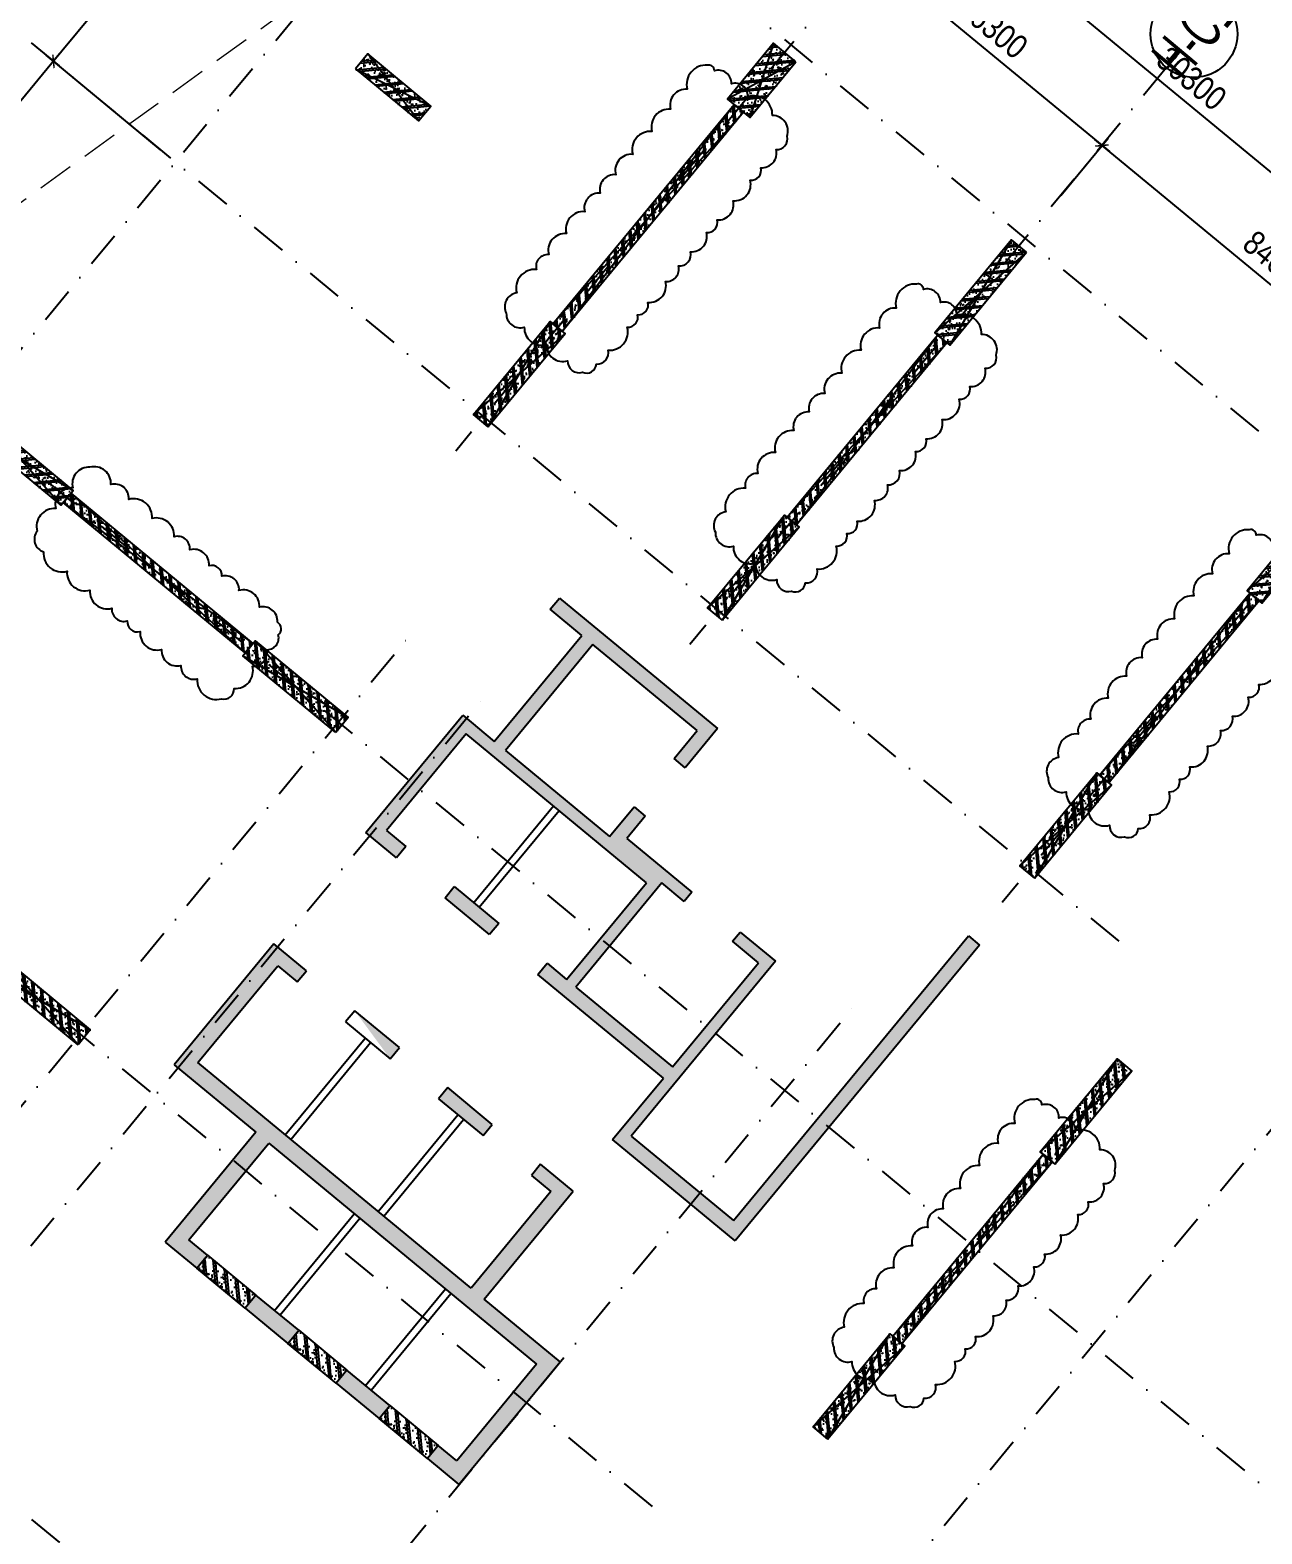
# Model space of a CAD drawing. Header units: millimetres. Extents: x -185400 to -147, y -14070 to 168686.
# Drawn here: x -90474 to -64925, y 94171 to 125354 of the extents above; entities that cross this region are included whole.
import ezdxf
from ezdxf.enums import TextEntityAlignment as Align

# ---------------------------------------------------------------- set-up
doc = ezdxf.new("R2010")
doc.units = ezdxf.units.MM
doc.header["$LTSCALE"] = 300
doc.header["$MEASUREMENT"] = 0
doc.set_wipeout_variables(frame=1)
doc.linetypes.add('DASHDOT', pattern=[1, 0.5, -0.25, 0, -0.25])
doc.linetypes.add('HIDDEN', pattern=[0.375, 0.25, -0.125])
doc.layers.add('#220929_Dieu chinh', color=4, linetype='Continuous', plot=False)
for name, color, linetype in [('KC-Betong', 6, 'Continuous'), ('KT-Hatch', 251, 'Continuous'), ('KT-Kich thuoc', 9, 'Continuous'), ('KT-Luoi truc South Tower', 8, 'DASHDOT'), ('KT-Net cot vach', 6, 'Continuous'), ('KT-Thay', 7, 'Continuous'), ('ST_MBDV Cot vach 220805$0$AUDIT_I_220805193045-1', 50, 'Continuous')]:
    doc.layers.add(name, color=color, linetype=linetype)
doc.layers.add('KT-Chi gioi XD', color=7, linetype='HIDDEN', true_color=0x0066cc)
doc.styles.add('Arial Narrow', font='ARIALN.TTF')
doc.styles.add('ST_MBDV Cot vach 220805$0$HBA-Text', font='GOTHIC.TTF')
doc.dimstyles.new('ccu12-200', dxfattribs={"dimscale": 200, "dimtxt": 2.5, "dimasz": 1, "dimexe": 1, "dimexo": 2, "dimgap": 1, "dimtad": 1, "dimdec": 0, "dimdsep": 46, "dimtxsty": 'Arial Narrow', "dimblk": 'ARCHTICK', "dimcen": -1, "dimdle": 1, "dimclrd": 256, "dimclre": 256, "dimclrt": 3, "dimadec": 0, "dimazin": 2, "dimtfac": 0.1, "dimtdec": 0, "dimtmove": 0, "dimatfit": 1, "dimldrblk": 'ARCHTICK', "dimfxl": 1, "dimtvp": 0.833333, "dimtolj": 1, "dimtzin": 12, "dimarcsym": 0})
pattern_1 = [(50, (-700, 4950), (286.904, -25.101), [30, -330]), (355, (-700, 4950), (-55.5, 300.877), [24, -264]), (100.4514, (-676.1, 4947.9), (231.404, 275.776), [25.496, -280.457]), (46.184, (-700, 5030), (426.896, -66.208), [45, -495]), (96.636, (-664.43, 5024.5), (373.865, 389.647), [38.244, -420.685]), (351.184, (-700, 5030), (373.865, 389.647), [36, -396]), (21, (-660, 5010), (238.763, -161.048), [30, -330]), (326, (-660, 5010), (97.326, 290.06), [24, -264]), (71.4514, (-640.1, 4996.58), (336.089, 129.012), [25.496, -280.457]), (37.5, (-700, 4950), (4.864, 133.1575), [0, -260.8, 0, -268, 0, -265]), (7.5, (-700, 4950), (105.228, 157.7647), [0, -152.8, 0, -254.8, 0, -101]), (327.5, (-789.2, 4950), (213.529, -9.022), [0, -100, 0, -312, 0, -414]), (317.5, (-829.2, 4950), (233.2745, 40.042), [0, -130, 0, -207.2, 0, -294]), (45, (-700, 4950), (-120.208, 120.208), []), (45, (-700, 4999), (-120.208, 120.208), [])]

# ---------------------------------------------------------------- blocks, each defined once
blk = doc.blocks.new('_ARCHTICK')
at = {"color": 0, "linetype": 'ByBlock', "const_width": 0.15}
blk.add_lwpolyline([(-0.5, -0.5), (0.5, 0.5)], dxfattribs=at)
blk = doc.blocks.new('*D68')
at = {"layer": 'Defpoints', "color": 0, "transparency": 16777216}
for p in [(-81093, 130328, 0), (-89989, 124705), (-87464, 122620, 0)]:
    blk.add_point(p, dxfattribs=at)
at = {"layer": 'KT-Kich thuoc', "lineweight": -2, "transparency": 16777216}
for p, q in [((-83494, 132570), (-90116, 124551)), ((-81402, 130583), (-83775, 132543)), ((-87773, 122875), (-90143, 124832))]:
    blk.add_line(p, q, dxfattribs=at)
at = {"layer": 'KT-Kich thuoc', "lineweight": -2, "transparency": 16777216, "xscale": 200, "yscale": 200, "zscale": 200}
for p, rotation in [((-83621, 132416), 50.44882678931273), ((-89989, 124705), 230.4488267893127)]:
    blk.add_blockref('_ARCHTICK', p, dxfattribs=dict(at, rotation=rotation))
at = {"layer": 'KT-Kich thuoc', "color": 3, "transparency": 16777216, "insert": (-87156, 128850), "char_height": 500, "attachment_point": 5, "rotation": 50.4488, "style": 'Arial Narrow'}
blk.add_mtext('\\A1;10000', dxfattribs=at)
blk = doc.blocks.new('*D69')
at = {"layer": 'Defpoints', "color": 0, "transparency": 16777216}
for p in [(-87461, 122618, 0), (-94319, 119462), (-91791, 117374, 0)]:
    blk.add_point(p, dxfattribs=at)
at = {"layer": 'KT-Kich thuoc', "lineweight": -2, "transparency": 16777216}
for p, q in [((-89861, 124859), (-94446, 119308)), ((-87769, 122872), (-90143, 124832)), ((-92099, 117629), (-94473, 119589))]:
    blk.add_line(p, q, dxfattribs=at)
at = {"layer": 'KT-Kich thuoc', "lineweight": -2, "transparency": 16777216, "xscale": 200, "yscale": 200, "zscale": 200}
for p, rotation in [((-89989, 124705), 50.44882678931273), ((-94319, 119462), 230.4488267893127)]:
    blk.add_blockref('_ARCHTICK', p, dxfattribs=dict(at, rotation=rotation))
at = {"layer": 'KT-Kich thuoc', "color": 3, "transparency": 16777216, "insert": (-92505, 122373), "char_height": 500, "attachment_point": 5, "rotation": 50.4488, "style": 'Arial Narrow'}
blk.add_mtext('\\A1;6800', dxfattribs=at)
blk = doc.blocks.new('*D63')
at = {"layer": 'Defpoints', "color": 0, "transparency": 16777216}
for p in [(-74211, 125628, 0), (-68243, 122960), (-69353, 121616, 0)]:
    blk.add_point(p, dxfattribs=at)
at = {"layer": 'KT-Kich thuoc', "lineweight": -2, "transparency": 16777216}
for p, q in [((-73956, 125936), (-72973, 127126)), ((-73255, 127099), (-68089, 122833)), ((-69098, 121924), (-68116, 123114))]:
    blk.add_line(p, q, dxfattribs=at)
at = {"layer": 'KT-Kich thuoc', "lineweight": -2, "transparency": 16777216, "xscale": 200, "yscale": 200, "zscale": 200}
for p, rotation in [((-73101, 126972), 140.4488267454906), ((-68243, 122960), 320.4488267454906)]:
    blk.add_blockref('_ARCHTICK', p, dxfattribs=dict(at, rotation=rotation))
at = {"layer": 'KT-Kich thuoc', "color": 3, "transparency": 16777216, "insert": (-70382, 125317), "char_height": 500, "attachment_point": 5, "rotation": 320.4488, "style": 'Arial Narrow'}
blk.add_mtext('\\A1;6300', dxfattribs=at)
blk = doc.blocks.new('*D64')
at = {"layer": 'Defpoints', "color": 0, "transparency": 16777216}
for p in [(-69353, 121616, 0), (-61766, 117611), (-62876, 116267, 0)]:
    blk.add_point(p, dxfattribs=at)
at = {"layer": 'KT-Kich thuoc', "lineweight": -2, "transparency": 16777216}
for p, q in [((-69098, 121924), (-68116, 123114)), ((-68397, 123087), (-61612, 117484)), ((-62621, 116576), (-61639, 117765))]:
    blk.add_line(p, q, dxfattribs=at)
at = {"layer": 'KT-Kich thuoc', "lineweight": -2, "transparency": 16777216, "xscale": 200, "yscale": 200, "zscale": 200}
for p, rotation in [((-68243, 122960), 140.4488267454906), ((-61766, 117611), 320.4488267454906)]:
    blk.add_blockref('_ARCHTICK', p, dxfattribs=dict(at, rotation=rotation))
at = {"layer": 'KT-Kich thuoc', "color": 3, "transparency": 16777216, "insert": (-64715, 120637), "char_height": 500, "attachment_point": 5, "rotation": 320.4488, "style": 'Arial Narrow'}
blk.add_mtext('\\A1;8400', dxfattribs=at)
blk = doc.blocks.new('*U18')
h = blk.add_hatch()
h.set_pattern_fill('VATLIEU04', color=250, scale=40, style=0, pattern_type=2)
h.set_pattern_definition([(50, (1550, 450), (286.904, -25.1), [30, -330]), (355, (1550, 450), (-55.5, 300.877), [24, -264]), (100.451, (1573.9, 447.9), (231.404, 275.776), [25.496, -280.457]), (46.184, (1550, 530), (426.896, -66.21), [45, -495]), (96.636, (1585.57, 524.5), (373.865, 389.65), [38.244, -420.685]), (351.184, (1550, 530), (373.865, 389.65), [36, -396]), (21, (1590, 510), (238.763, -161.048), [30, -330]), (326, (1590, 510), (97.326, 290.06), [24, -264]), (71.451, (1609.9, 496.58), (336.09, 129.012), [25.496, -280.457]), (37.5, (1550, 450), (4.864, 133.1575), [0, -260.8, 0, -268, 0, -265]), (7.5, (1550, 450), (105.228, 157.765), [0, -152.8, 0, -254.8, 0, -101]), (327.5, (1460.8, 450), (213.529, -9.022), [0, -100, 0, -312, 0, -414]), (317.5, (1420.8, 450), (233.274, 40.042), [0, -130, 0, -207.2, 0, -294]), (45, (1550, 450), (-120.208, 120.208), []), (45, (1550, 499), (-120.208, 120.208), [])])
h.paths.add_polyline_path([(-475, -475), (2025, -475), (2025, -75), (-475, -75)])
at = {"color": 6, "ltscale": 0.25}
blk.add_lwpolyline([(-475, -475), (2025, -475), (2025, -75), (-475, -75)], close=True, dxfattribs=at)
at = {"layer": 'Defpoints', "linetype": 'ByBlock', "ltscale": 30}
for p, q in [((2025, -475), (-475, -75)), ((-475, -475), (2025, -75))]:
    blk.add_line(p, q, dxfattribs=at)
blk = doc.blocks.new('*U15')
h = blk.add_hatch()
h.set_pattern_fill('VATLIEU04', color=250, scale=40, style=0, pattern_type=2)
h.set_pattern_definition([(50, (750, 450), (286.904, -25.1), [30, -330]), (355, (750, 450), (-55.5, 300.877), [24, -264]), (100.451, (773.9, 447.9), (231.404, 275.776), [25.496, -280.457]), (46.184, (750, 530), (426.9, -66.21), [45, -495]), (96.636, (785.57, 524.5), (373.87, 389.65), [38.24, -420.685]), (351.184, (750, 530), (373.86, 389.65), [36, -396]), (21, (790, 510), (238.763, -161.048), [30, -330]), (326, (790, 510), (97.326, 290.06), [24, -264]), (71.451, (809.9, 496.58), (336.09, 129.01), [25.496, -280.457]), (37.5, (750, 450), (4.864, 133.1575), [0, -260.8, 0, -268, 0, -265]), (7.5, (750, 450), (105.228, 157.765), [0, -152.8, 0, -254.8, 0, -101]), (327.5, (660.8, 450), (213.529, -9.022), [0, -100, 0, -312, 0, -414]), (317.5, (620.8, 450), (233.274, 40.042), [0, -130, 0, -207.2, 0, -294]), (45, (750, 450), (-120.208, 120.208), []), (45, (750, 499), (-120.208, 120.208), [])])
h.paths.add_polyline_path([(-475, -475), (1225, -475), (1225, -75), (-475, -75)])
at = {"color": 6, "ltscale": 0.25}
blk.add_lwpolyline([(-475, -475), (1225, -475), (1225, -75), (-475, -75)], close=True, dxfattribs=at)
at = {"layer": 'Defpoints', "linetype": 'ByBlock', "ltscale": 30}
for p, q in [((1225, -475), (-475, -75)), ((-475, -475), (1225, -75))]:
    blk.add_line(p, q, dxfattribs=at)
blk = doc.blocks.new('*U16')
h = blk.add_hatch()
h.set_pattern_fill('VATLIEU04', color=250, scale=40, style=0, pattern_type=2)
h.set_pattern_definition([(50, (-550, 2550), (286.904, -25.1), [30, -330]), (355, (-550, 2550), (-55.5, 300.877), [24, -264]), (100.451, (-526.1, 2547.9), (231.404, 275.776), [25.496, -280.457]), (46.184, (-550, 2630), (426.896, -66.208), [45, -495]), (96.636, (-514.43, 2624.5), (373.865, 389.647), [38.244, -420.685]), (351.184, (-550, 2630), (373.865, 389.65), [36, -396]), (21, (-510, 2610), (238.763, -161.048), [30, -330]), (326, (-510, 2610), (97.326, 290.06), [24, -264]), (71.451, (-490.1, 2596.58), (336.09, 129.012), [25.496, -280.457]), (37.5, (-550, 2550), (4.864, 133.1575), [0, -260.8, 0, -268, 0, -265]), (7.5, (-550, 2550), (105.228, 157.765), [0, -152.8, 0, -254.8, 0, -101]), (327.5, (-639.2, 2550), (213.529, -9.022), [0, -100, 0, -312, 0, -414]), (317.5, (-679.2, 2550), (233.274, 40.042), [0, -130, 0, -207.2, 0, -294]), (45, (-550, 2550), (-120.208, 120.208), []), (45, (-550, 2599), (-120.208, 120.208), [])])
h.paths.add_polyline_path([(-475, -475), (-75, -475), (-75, 2025), (-475, 2025)])
at = {"color": 6, "ltscale": 0.25}
blk.add_lwpolyline([(-475, -475), (-75, -475), (-75, 2025), (-475, 2025)], close=True, dxfattribs=at)
at = {"layer": 'Defpoints', "linetype": 'ByBlock', "ltscale": 30}
for p, q in [((-75, -475), (-475, 2025)), ((-475, -475), (-75, 2025))]:
    blk.add_line(p, q, dxfattribs=at)
blk = doc.blocks.new('*U14')
h = blk.add_hatch()
h.set_pattern_fill('VATLIEU04', color=250, scale=40, style=0, pattern_type=2)
h.set_pattern_definition([(50, (-350, 1550), (286.904, -25.1), [30, -330]), (355, (-350, 1550), (-55.5, 300.877), [24, -264]), (100.451, (-326.1, 1547.9), (231.404, 275.776), [25.496, -280.457]), (46.184, (-350, 1630), (426.896, -66.21), [45, -495]), (96.636, (-314.43, 1624.5), (373.865, 389.65), [38.244, -420.685]), (351.184, (-350, 1630), (373.865, 389.65), [36, -396]), (21, (-310, 1610), (238.763, -161.048), [30, -330]), (326, (-310, 1610), (97.326, 290.06), [24, -264]), (71.451, (-290.1, 1596.58), (336.09, 129.012), [25.496, -280.457]), (37.5, (-350, 1550), (4.864, 133.1575), [0, -260.8, 0, -268, 0, -265]), (7.5, (-350, 1550), (105.228, 157.765), [0, -152.8, 0, -254.8, 0, -101]), (327.5, (-439.2, 1550), (213.529, -9.022), [0, -100, 0, -312, 0, -414]), (317.5, (-479.2, 1550), (233.274, 40.042), [0, -130, 0, -207.2, 0, -294]), (45, (-350, 1550), (-120.208, 120.208), []), (45, (-350, 1599), (-120.208, 120.208), [])])
h.paths.add_polyline_path([(-475, -475), (125, -475), (125, 1025), (-475, 1025)])
at = {"color": 6, "ltscale": 0.25}
blk.add_lwpolyline([(-475, -475), (125, -475), (125, 1025), (-475, 1025)], close=True, dxfattribs=at)
at = {"layer": 'Defpoints', "linetype": 'ByBlock', "ltscale": 30}
for p, q in [((125, -475), (-475, 1025)), ((-475, -475), (125, 1025))]:
    blk.add_line(p, q, dxfattribs=at)
blk = doc.blocks.new('A$C757F5D6E')
at = {"layer": 'KT-Hatch'}
h = blk.add_hatch(dxfattribs=at)
h.set_pattern_fill('1BETONG2-BOP', color=256, scale=50, pattern_type=2)
h.set_pattern_definition([(10.4488, (-107837.5, 97943.8), (256.5447, -252.5566), [37.5, -412.5]), (315.4488, (-107837.5, 97943.8), (185.993, 334.1673), [30, -330]), (60.9002, (-107816.1, 97922.76), (442.5378, 81.6104), [31.87, -350.571]), (6.633, (-107773.8, 98020.9), (358.753, -403.604), [56.25, -618.75]), (57.0844, (-107743.9, 97987.3), (670.482, 77.9686), [47.805, -525.8565]), (311.633, (-107773.8, 98020.9), (670.482, 77.969), [45, -495]), (341.4488, (-107751.18, 97969.8), (101.9372, -345.2663), [37.5, -412.5]), (186.4488, (-107751.2, 97969.8), (142.6476, -354.842), [30, -330]), (31.9002, (-107742.7, 97941.02), (426.6178, -143.1685), [31.87, -350.571]), (27.94883, (-107837.49, 97943.8), (33.61392, 163.13077), [0, -326, 0, -335, 0, -331.25]), (324.94883, (-107837.5, 97943.8), (230.25835, 56.3262), [0, -191, 0, -318.5, 0, -126.25]), (287.94883, (-107923.46, 98014.8), (198.62244, -178.65583), [0, -125, 0, -390, 0, -517.5]), (277.9488, (-107962.02, 98046.64), (256.7064, -147.0836), [0, -162.5, 0, -259, 0, -367.5]), (275.4488, (-107837.5, 97943.8), (211.5398, 20.1783), []), (275.4488, (-107798.5, 97991.03), (211.5398, 20.1783), [])])
h.paths.add_polyline_path([(-80614, 110414), (-78800, 112611), (-76641, 110829), (-77118, 110250), (-76887, 110059), (-76218, 110869), (-79495, 113575), (-79686, 113344), (-79031, 112802), (-80846, 110605), (-81501, 111146), (-83507, 108717), (-82871, 108192), (-82680, 108423), (-83085, 108758), (-81429, 110762), (-77689, 107674), (-79345, 105669), (-79750, 106004), (-79941, 105772), (-77338, 103623), (-78392, 102347), (-75848, 100246), (-70782, 106380), (-71014, 106571), (-75888, 100668), (-78008, 102419), (-75012, 106047), (-75745, 106652), (-75904, 106459), (-75364, 106014), (-77147, 103855), (-79152, 105510), (-77369, 107669), (-76907, 107287), (-76747, 107480), (-78097, 108594), (-77715, 109057), (-77946, 109248), (-78455, 108631)])
h.paths.add_polyline_path([(-80943, 106600), (-80752, 106831), (-81677, 107596), (-81868, 107364)], flags=17)
h = blk.add_hatch(dxfattribs=at)
h.set_pattern_fill('1BETONG2-BOP', color=256, scale=50, pattern_type=2)
h.set_pattern_definition([(10.4488, (-107805.65, 97982.36), (256.5447, -252.5566), [37.5, -412.5]), (315.4488, (-107805.65, 97982.36), (185.993, 334.1673), [30, -330]), (60.9002, (-107784.27, 97961.3), (442.538, 81.6104), [31.87, -350.571]), (6.633, (-107741.98, 98059.46), (358.753, -403.604), [56.25, -618.75]), (57.0844, (-107712.1, 98025.83), (670.482, 77.969), [47.805, -525.8565]), (311.633, (-107742, 98059.46), (670.482, 77.969), [45, -495]), (341.4488, (-107719.34, 98008.35), (101.9372, -345.2663), [37.5, -412.5]), (186.4488, (-107719.34, 98008.35), (142.6476, -354.842), [30, -330]), (31.9002, (-107710.85, 97979.58), (426.618, -143.1685), [31.87, -350.571]), (27.94883, (-107805.65, 97982.36), (33.6139, 163.1308), [0, -326, 0, -335, 0, -331.25]), (324.9488, (-107805.65, 97982.36), (230.2583, 56.3262), [0, -191, 0, -318.5, 0, -126.25]), (287.94883, (-107891.63, 98053.36), (198.62244, -178.6558), [0, -125, 0, -390, 0, -517.5]), (277.9488, (-107930.18, 98085.2), (256.7064, -147.0836), [0, -162.5, 0, -259, 0, -367.5]), (275.4488, (-107805.65, 97982.36), (211.5398, 20.1783), []), (275.4488, (-107766.65, 98029.59), (211.5398, 20.1783), [])])
h.paths.add_polyline_path([(-82004, 103196), (-81078, 102432), (-80887, 102663), (-81812, 103427)], flags=17)
h.paths.add_polyline_path([(-87487, 103898), (-85792, 102499), (-87670, 100224), (-87015, 99683), (-86792, 99953), (-87178, 100271), (-85522, 102276), (-79971, 97691), (-81626, 95687), (-82012, 96005), (-82234, 95735), (-81579, 95194), (-79478, 97738), (-81057, 99042), (-79210, 101278), (-79885, 101835), (-80076, 101604), (-79671, 101270), (-81327, 99265), (-86994, 103945), (-85338, 105950), (-84934, 105616), (-84742, 105847), (-85417, 106404)])
h.paths.add_polyline_path([(-83014, 96833), (-83901, 97565), (-84124, 97295), (-83237, 96563)], flags=17)
h.paths.add_polyline_path([(-84903, 98393), (-85790, 99125), (-86013, 98855), (-85126, 98123)], flags=17)
edge = h.paths.add_edge_path(flags=17)
edge.add_line((-82815, 104255), (-83740, 105019))
edge.add_line((-83931, 104788), (-83006, 104024))
edge.add_line((-83740, 105019), (-83931, 104788))
edge.add_line((-83006, 104024), (-82815, 104255))
h = blk.add_hatch(dxfattribs=at)
h.set_pattern_fill('1BETONG2-BOP', color=256, scale=50, pattern_type=2)
h.set_pattern_definition([(10.4488, (-107612.9, 97823.17), (256.5447, -252.5566), [37.5, -412.5]), (315.4488, (-107612.9, 97823.17), (185.993, 334.1673), [30, -330]), (60.9002, (-107591.5, 97802.12), (442.538, 81.6104), [31.87, -350.571]), (6.633, (-107549.2, 97900.27), (358.753, -403.604), [56.25, -618.75]), (57.0844, (-107519.3, 97866.64), (670.482, 77.969), [47.805, -525.856]), (311.633, (-107549.2, 97900.27), (670.482, 77.969), [45, -495]), (341.4488, (-107526.58, 97849.16), (101.937, -345.2663), [37.5, -412.5]), (186.4488, (-107526.58, 97849.16), (142.6476, -354.842), [30, -330]), (31.9002, (-107518.1, 97820.4), (426.618, -143.1685), [31.87, -350.571]), (27.9488, (-107612.89, 97823.17), (33.6139, 163.1308), [0, -326, 0, -335, 0, -331.25]), (324.9488, (-107612.89, 97823.17), (230.2583, 56.3262), [0, -191, 0, -318.5, 0, -126.25]), (287.9488, (-107698.86, 97894.17), (198.6224, -178.6558), [0, -125, 0, -390, 0, -517.5]), (277.9488, (-107737.42, 97926), (256.7064, -147.0836), [0, -162.5, 0, -259, 0, -367.5]), (275.4488, (-107612.9, 97823.17), (211.5398, 20.1783), []), (275.4488, (-107573.89, 97870.4), (211.5398, 20.1783), [])])
h.paths.add_polyline_path([(-86792, 99953), (-85790, 99125), (-86013, 98855), (-87015, 99683)])
h = blk.add_hatch(dxfattribs=at)
h.set_pattern_fill('1BETONG2-BOP', color=256, scale=50, pattern_type=2)
h.set_pattern_definition([(10.4488, (-105723.8, 96263.1), (256.5447, -252.5566), [37.5, -412.5]), (315.4488, (-105723.8, 96263.1), (185.993, 334.1673), [30, -330]), (60.9002, (-105702.42, 96242.04), (442.538, 81.6104), [31.87, -350.571]), (6.633, (-105660.13, 96340.2), (358.753, -403.604), [56.25, -618.75]), (57.0844, (-105630.23, 96306.56), (670.482, 77.969), [47.805, -525.856]), (311.633, (-105660.1, 96340.2), (670.482, 77.969), [45, -495]), (341.4488, (-105637.5, 96289.08), (101.937, -345.2663), [37.5, -412.5]), (186.4488, (-105637.5, 96289.08), (142.6476, -354.842), [30, -330]), (31.9002, (-105629, 96260.3), (426.618, -143.1685), [31.87, -350.571]), (27.9488, (-105723.8, 96263.09), (33.6139, 163.1308), [0, -326, 0, -335, 0, -331.25]), (324.9488, (-105723.8, 96263.09), (230.2583, 56.3262), [0, -191, 0, -318.5, 0, -126.25]), (287.9488, (-105809.77, 96334.09), (198.6224, -178.6558), [0, -125, 0, -390, 0, -517.5]), (277.9488, (-105848.33, 96365.93), (256.7064, -147.0836), [0, -162.5, 0, -259, 0, -367.5]), (275.4488, (-105723.8, 96263.09), (211.5398, 20.1783), []), (275.4488, (-105684.8, 96310.31), (211.5398, 20.1783), [])])
h.paths.add_polyline_path([(-84903, 98393), (-83901, 97565), (-84124, 97295), (-85126, 98123)])
h = blk.add_hatch(dxfattribs=at)
h.set_pattern_fill('1BETONG2-BOP', color=256, scale=50, pattern_type=2)
h.set_pattern_definition([(10.4488, (-103834.7, 94703), (256.5447, -252.5566), [37.5, -412.5]), (315.4488, (-103834.7, 94703), (185.993, 334.1673), [30, -330]), (60.9002, (-103813.34, 94681.96), (442.538, 81.6104), [31.87, -350.571]), (6.633, (-103771.04, 94780.1), (358.753, -403.604), [56.25, -618.75]), (57.0844, (-103741.14, 94746.5), (670.482, 77.969), [47.805, -525.856]), (311.633, (-103771.04, 94780.1), (670.482, 77.969), [45, -495]), (341.4488, (-103748.4, 94729), (101.937, -345.2663), [37.5, -412.5]), (186.4488, (-103748.4, 94729), (142.6476, -354.842), [30, -330]), (31.9002, (-103739.9, 94700.23), (426.618, -143.1685), [31.87, -350.571]), (27.9488, (-103834.71, 94703.01), (33.6139, 163.1308), [0, -326, 0, -335, 0, -331.25]), (324.9488, (-103834.71, 94703), (230.2583, 56.3262), [0, -191, 0, -318.5, 0, -126.25]), (287.9488, (-103920.69, 94774.01), (198.6224, -178.6558), [0, -125, 0, -390, 0, -517.5]), (277.9488, (-103959.24, 94805.85), (256.7064, -147.0836), [0, -162.5, 0, -259, 0, -367.5]), (275.4488, (-103834.71, 94703), (211.5398, 20.1783), []), (275.4488, (-103795.71, 94750.24), (211.5398, 20.1783), [])])
h.paths.add_polyline_path([(-83014, 96833), (-82012, 96005), (-82234, 95735), (-83237, 96563)])
at = {"layer": 'KC-Betong'}
for p, q in [((-79686, 113344), (-79495, 113575)), ((-79495, 113575), (-76218, 110869)), ((-79031, 112802), (-79686, 113344)), ((-80846, 110605), (-79031, 112802)), ((-78800, 112611), (-80614, 110414)), ((-76641, 110829), (-78800, 112611)), ((-83507, 108717), (-81501, 111146)), ((-81501, 111146), (-80846, 110605)), ((-81429, 110762), (-83085, 108758)), ((-77689, 107674), (-81429, 110762)), ((-77118, 110250), (-76641, 110829)), ((-76218, 110869), (-76887, 110059)), ((-80614, 110414), (-78455, 108631)), ((-76887, 110059), (-77118, 110250)), ((-78455, 108631), (-77946, 109248)), ((-77946, 109248), (-77715, 109057)), ((-77715, 109057), (-78097, 108594)), ((-82871, 108192, 0), (-83507, 108717)), ((-83085, 108758), (-82680, 108423, 0)), ((-78097, 108594), (-76747, 107480)), ((-82680, 108423, 0), (-82871, 108192, 0)), ((-81868, 107364, 0), (-81677, 107596, 0)), ((-81677, 107596, 0), (-80752, 106831, 0)), ((-79345, 105669), (-77689, 107674)), ((-77369, 107669), (-79152, 105510)), ((-76907, 107287), (-77369, 107669)), ((-80943, 106600, 0), (-81868, 107364, 0)), ((-76747, 107480), (-76907, 107287)), ((-80752, 106831, 0), (-80943, 106600, 0)), ((-75904, 106459), (-75745, 106652)), ((-75745, 106652), (-75012, 106047)), ((-85417, 106404, 0), (-87487, 103898, 0)), ((-84742, 105847, 0), (-85417, 106404, 0)), ((-75364, 106014), (-75904, 106459)), ((-75888, 100668), (-71014, 106571)), ((-70782, 106380), (-75848, 100246)), ((-71014, 106571), (-70782, 106380)), ((-75012, 106047), (-78008, 102419)), ((-86994, 103945, 0), (-85338, 105950, 0)), ((-85338, 105950, 0), (-84934, 105616, 0)), ((-84934, 105616, 0), (-84742, 105847, 0)), ((-79941, 105772, 0), (-79750, 106004, 0)), ((-77338, 103623), (-79941, 105772, 0)), ((-79750, 106004, 0), (-79345, 105669)), ((-77147, 103855), (-75364, 106014)), ((-79152, 105510), (-77147, 103855)), ((-83740, 105019, 0), (-83931, 104788, 0)), ((-83931, 104788, 0), (-83006, 104024, 0)), ((-82815, 104255, 0), (-83740, 105019, 0)), ((-83006, 104024, 0), (-82815, 104255, 0)), ((-87487, 103898, 0), (-85792, 102499, 0)), ((-81327, 99265, 0), (-86994, 103945, 0)), ((-78392, 102347), (-77338, 103623)), ((-81812, 103427, 0), (-82004, 103196, 0)), ((-80887, 102663, 0), (-81812, 103427, 0)), ((-82004, 103196, 0), (-81078, 102432, 0)), ((-81078, 102432, 0), (-80887, 102663, 0)), ((-85792, 102499, 0), (-87670, 100224, 0)), ((-75848, 100246), (-78392, 102347)), ((-78008, 102419), (-75888, 100668)), ((-87178, 100271, 0), (-85522, 102276, 0)), ((-85522, 102276, 0), (-79971, 97691, 0)), ((-79885, 101835, 0), (-80076, 101604, 0)), ((-79210, 101278, 0), (-79885, 101835, 0)), ((-80076, 101604, 0), (-79671, 101270, 0)), ((-79671, 101270, 0), (-81327, 99265, 0)), ((-81057, 99042, 0), (-79210, 101278, 0)), ((-87670, 100224, 0), (-87015, 99683, 0)), ((-86792, 99953, 0), (-87178, 100271, 0)), ((-87015, 99683, 0), (-86792, 99953, 0)), ((-85790, 99125, 0), (-86013, 98855, 0)), ((-86013, 98855, 0), (-85126, 98123, 0)), ((-84903, 98393, 0), (-85790, 99125, 0)), ((-79478, 97738, 0), (-81057, 99042, 0)), ((-85126, 98123, 0), (-84903, 98393, 0)), ((-79971, 97691, 0), (-81626, 95687, 0)), ((-81579, 95194, 0), (-79478, 97738, 0)), ((-83901, 97565, 0), (-84124, 97295, 0)), ((-84124, 97295, 0), (-83237, 96563, 0)), ((-83014, 96833, 0), (-83901, 97565, 0)), ((-83237, 96563, 0), (-83014, 96833, 0)), ((-82012, 96005, 0), (-82234, 95735, 0)), ((-82234, 95735, 0), (-81579, 95194, 0)), ((-81626, 95687, 0), (-82012, 96005, 0))]:
    blk.add_line(p, q, dxfattribs=at)
at = {"layer": 'KT-Net cot vach', "elevation": 0}
for points in [[(-86792, 99953), (-85790, 99125), (-86013, 98855), (-87015, 99683)], [(-84903, 98393), (-83901, 97565), (-84124, 97295), (-85126, 98123)], [(-83014, 96833), (-82012, 96005), (-82234, 95735), (-83237, 96563)]]:
    blk.add_lwpolyline(points, close=True, dxfattribs=at)
at = {"layer": 'KT-Thay'}
for p, q in [((-81273, 107261, 0), (-79617, 109266, 0)), ((-81157, 107166, 0), (-79501, 109171, 0)), ((-85182, 102449, 0), (-83526, 104454, 0)), ((-85066, 102353, 0), (-83411, 104358, 0)), ((-83254, 100857, 0), (-81599, 102862, 0)), ((-83139, 100761, 0), (-81483, 102766, 0)), ((-85404, 98807, 0), (-83749, 100811, 0)), ((-85289, 98711, 0), (-83633, 100716, 0)), ((-83515, 97246, 0), (-81860, 99251, 0)), ((-83399, 97151, 0), (-81744, 99156, 0))]:
    blk.add_line(p, q, dxfattribs=at)
at = {"layer": 'KC-Betong', "linetype": 'ByBlock'}
for name, p, rotation in [('*U14', (-75258, 124634), 140.4488257820859), ('*U15', (-83057, 124615, 0), 320.4488276923774), ('*U16', (-70478, 120686), 140.4488257820859), ('*U18', (-91095, 117157), 320.4488257820466), ('*U16', (-64001, 115337), 140.4488257820859)]:
    blk.add_blockref(name, p, dxfattribs=dict(at, rotation=rotation))
at = {"layer": 'KC-Betong', "linetype": 'ByBlock', "xscale": -1, "rotation": 320.4488276923595}
for name, p in [('*U16', (-81034, 117797)), ('*U16', (-76177, 113785)), ('*U18', (-84194, 111458)), ('*U16', (-69700, 108436)), ('*U18', (-89543, 104981)), ('*U16', (-69277, 102510)), ('*U16', (-73989, 96804))]:
    blk.add_blockref(name, p, dxfattribs=at)
blk = doc.blocks.new('ST_MBDV Cot vach 220805$0$GRID-SYM-flat-103')
at = {"layer": 'ST_MBDV Cot vach 220805$0$AUDIT_I_220805193045-1'}
blk.add_circle((0, 0, 0), 900, dxfattribs=at)
at = {"layer": 'ST_MBDV Cot vach 220805$0$AUDIT_I_220805193045-1', "style": 'ST_MBDV Cot vach 220805$0$HBA-Text'}
blk.add_attdef('GRID', text='', height=900, rotation=19.0471, dxfattribs=at).set_placement((0, 0, 0), align=Align.MIDDLE_CENTER)
blk = doc.blocks.new('*D56')
at = {"layer": 'Defpoints', "color": 0, "transparency": 16777216}
for p in [(-79464, 132301, 0), (-54992, 114350), (-56101, 113007)]:
    blk.add_point(p, dxfattribs=at)
at = {"layer": 'KT-Kich thuoc', "lineweight": -2, "transparency": 16777216}
for p, q in [((-79210, 132609), (-78228, 133798)), ((-78509, 133771), (-54838, 114223)), ((-55847, 113315), (-54865, 114504))]:
    blk.add_line(p, q, dxfattribs=at)
at = {"layer": 'KT-Kich thuoc', "lineweight": -2, "transparency": 16777216, "xscale": 200, "yscale": 200, "zscale": 200}
for p, rotation in [((-78355, 133644), 140.448826737223), ((-54992, 114350), 320.4488267372229)]:
    blk.add_blockref('_ARCHTICK', p, dxfattribs=dict(at, rotation=rotation))
at = {"layer": 'KT-Kich thuoc', "color": 3, "transparency": 16777216, "insert": (-66384, 124348), "char_height": 500, "attachment_point": 5, "rotation": 320.4488, "style": 'Arial Narrow'}
blk.add_mtext('\\A1;30300', dxfattribs=at)
blk = doc.blocks.new('*D57')
at = {"layer": 'Defpoints', "color": 0, "transparency": 16777216}
for p in [(-85499, 133966), (-81097, 130331), (-123887, 78516, 0)]:
    blk.add_point(p, dxfattribs=at)
at = {"layer": 'KT-Kich thuoc', "lineweight": -2, "transparency": 16777216}
for p, q in [((-128417, 81997), (-85371, 134121)), ((-81405, 130586), (-85653, 134094)), ((-124196, 78771), (-128444, 82279))]:
    blk.add_line(p, q, dxfattribs=at)
at = {"layer": 'KT-Kich thuoc', "lineweight": -2, "transparency": 16777216, "xscale": 200, "yscale": 200, "zscale": 200}
for p, rotation in [((-85499, 133966), 50.44882697620305), ((-128289, 82151), 230.4488269762031)]:
    blk.add_blockref('_ARCHTICK', p, dxfattribs=dict(at, rotation=rotation))
at = {"layer": 'KT-Kich thuoc', "color": 3, "transparency": 16777216, "insert": (-105576, 110369), "char_height": 500, "attachment_point": 5, "rotation": 50.4488, "style": 'Arial Narrow'}
blk.add_mtext('\\A1;67200', dxfattribs=at)
blk = doc.blocks.new('*U148')
h = blk.add_hatch()
h.set_pattern_fill('VATLIEU04', color=250, scale=40, style=0, pattern_type=2)
h.set_pattern_definition([(50, (3950, 300), (286.904, -25.101), [30, -330]), (355, (3950, 300), (-55.5, 300.877), [24, -264]), (100.4514, (3973.9, 297.9), (231.404, 275.776), [25.496, -280.457]), (46.184, (3950, 380), (426.896, -66.208), [45, -495]), (96.636, (3985.57, 374.5), (373.865, 389.647), [38.244, -420.685]), (351.184, (3950, 380), (373.865, 389.647), [36, -396]), (21, (3990, 360), (238.763, -161.048), [30, -330]), (326, (3990, 360), (97.326, 290.06), [24, -264]), (71.4514, (4009.9, 346.58), (336.089, 129.012), [25.496, -280.457]), (37.5, (3950, 300), (4.864, 133.1575), [0, -260.8, 0, -268, 0, -265]), (7.5, (3950, 300), (105.228, 157.7647), [0, -152.8, 0, -254.8, 0, -101]), (327.5, (3860.8, 300), (213.529, -9.022), [0, -100, 0, -312, 0, -414]), (317.5, (3820.8, 300), (233.2745, 40.042), [0, -130, 0, -207.2, 0, -294]), (45, (3950, 300), (-120.208, 120.208), []), (45, (3950, 349), (-120.208, 120.208), [])])
h.paths.add_polyline_path([(-475, -475), (4425, -475), (4425, -225), (-475, -225)])
at = {"color": 6, "ltscale": 0.25}
blk.add_lwpolyline([(-475, -475), (4425, -475), (4425, -225), (-475, -225)], close=True, dxfattribs=at)
at = {"layer": 'Defpoints', "linetype": 'ByBlock', "ltscale": 30}
for p, q in [((4425, -475), (-475, -225)), ((-475, -475), (4425, -225))]:
    blk.add_line(p, q, dxfattribs=at)
blk = doc.blocks.new('*U149')
h = blk.add_hatch()
h.set_pattern_fill('VATLIEU04', color=250, scale=40, style=0, pattern_type=2)
h.set_pattern_definition(pattern_1)
h.paths.add_polyline_path([(-475, -475), (-225, -475), (-225, 4425), (-475, 4425)])
at = {"color": 6, "ltscale": 0.25}
blk.add_lwpolyline([(-475, -475), (-225, -475), (-225, 4425), (-475, 4425)], close=True, dxfattribs=at)
at = {"layer": 'Defpoints', "linetype": 'ByBlock', "ltscale": 30}
for p, q in [((-225, -475), (-475, 4425)), ((-475, -475), (-225, 4425))]:
    blk.add_line(p, q, dxfattribs=at)
blk = doc.blocks.new('*U150')
h = blk.add_hatch()
h.set_pattern_fill('VATLIEU04', color=250, scale=40, style=0, pattern_type=2)
h.set_pattern_definition([(50, (-700, 4950), (286.904, -25.101), [30, -330]), (355, (-700, 4950), (-55.5, 300.877), [24, -264]), (100.4514, (-676.1, 4947.9), (231.404, 275.776), [25.496, -280.457]), (46.184, (-700, 5030), (426.896, -66.208), [45, -495]), (96.636, (-664.43, 5024.5), (373.865, 389.647), [38.244, -420.685]), (351.184, (-700, 5030), (373.865, 389.647), [36, -396]), (21, (-660, 5010), (238.763, -161.048), [30, -330]), (326, (-660, 5010), (97.326, 290.06), [24, -264]), (71.4514, (-640.1, 4996.58), (336.089, 129.012), [25.496, -280.457]), (37.5, (-700, 4950), (4.864, 133.1575), [0, -260.8, 0, -268, 0, -265]), (7.5, (-700, 4950), (105.228, 157.7647), [0, -152.8, 0, -254.8, 0, -101]), (327.5, (-789.2, 4950), (213.529, -9.022), [0, -100, 0, -312, 0, -414]), (317.5, (-829.2, 4950), (233.2745, 40.042), [0, -130, 0, -207.2, 0, -294]), (45, (-700, 4950), (-120.208, 120.208), []), (45, (-700, 4999), (-120.208, 120.208), [])])
h.paths.add_polyline_path([(-475, -475), (-225, -475), (-225, 4425), (-475, 4425)])
at = {"color": 6, "ltscale": 0.25}
blk.add_lwpolyline([(-475, -475), (-225, -475), (-225, 4425), (-475, 4425)], close=True, dxfattribs=at)
at = {"layer": 'Defpoints', "linetype": 'ByBlock', "ltscale": 30}
for p, q in [((-225, -475), (-475, 4425)), ((-475, -475), (-225, 4425))]:
    blk.add_line(p, q, dxfattribs=at)
blk = doc.blocks.new('*U151')
h = blk.add_hatch()
h.set_pattern_fill('VATLIEU04', color=250, scale=40, style=0, pattern_type=2)
h.set_pattern_definition(pattern_1)
h.paths.add_polyline_path([(-475, -475), (-225, -475), (-225, 4425), (-475, 4425)])
at = {"color": 6, "ltscale": 0.25}
blk.add_lwpolyline([(-475, -475), (-225, -475), (-225, 4425), (-475, 4425)], close=True, dxfattribs=at)
at = {"layer": 'Defpoints', "linetype": 'ByBlock', "ltscale": 30}
for p, q in [((-225, -475), (-475, 4425)), ((-475, -475), (-225, 4425))]:
    blk.add_line(p, q, dxfattribs=at)
blk = doc.blocks.new('*U141')
h = blk.add_hatch()
h.set_pattern_fill('VATLIEU04', color=250, scale=40, style=0, pattern_type=2)
h.set_pattern_definition([(50, (-700, 5950), (286.904, -25.101), [30, -330]), (355, (-700, 5950), (-55.5, 300.877), [24, -264]), (100.4514, (-676.1, 5947.9), (231.404, 275.776), [25.496, -280.457]), (46.184, (-700, 6030), (426.896, -66.208), [45, -495]), (96.6356, (-664.43, 6024.5), (373.865, 389.647), [38.244, -420.685]), (351.184, (-700, 6030), (373.865, 389.647), [36, -396]), (21, (-660, 6010), (238.763, -161.0476), [30, -330]), (326, (-660, 6010), (97.326, 290.06), [24, -264]), (71.4514, (-640.1, 5996.58), (336.089, 129.012), [25.496, -280.457]), (37.5, (-700, 5950), (4.864, 133.1575), [0, -260.8, 0, -268, 0, -265]), (7.5, (-700, 5950), (105.2278, 157.7647), [0, -152.8, 0, -254.8, 0, -101]), (327.5, (-789.2, 5950), (213.529, -9.022), [0, -100, 0, -312, 0, -414]), (317.5, (-829.2, 5950), (233.2745, 40.042), [0, -130, 0, -207.2, 0, -294]), (45, (-700, 5950), (-120.208, 120.208), []), (45, (-700, 5999), (-120.208, 120.208), [])])
h.paths.add_polyline_path([(-475, -475), (-225, -475), (-225, 5425), (-475, 5425)])
at = {"color": 6, "ltscale": 0.25}
blk.add_lwpolyline([(-475, -475), (-225, -475), (-225, 5425), (-475, 5425)], close=True, dxfattribs=at)
at = {"layer": 'Defpoints', "linetype": 'ByBlock', "ltscale": 30}
for p, q in [((-225, -475), (-475, 5425)), ((-475, -475), (-225, 5425))]:
    blk.add_line(p, q, dxfattribs=at)

msp = doc.modelspace()

# ---------------------------------------------------------------- linework, layer by layer
at = {"layer": 'KT-Luoi truc South Tower', "ltscale": 5}
for p, q in [((-120067, 64290), (-80998.2, 111598.1)), ((-106635.5, 107845.3), (-82897.7, 88241.7)), ((-112356.4, 57922.4), (-73287.7, 105230.4))]:
    msp.add_line(p, q, dxfattribs=at)

# ---------------------------------------------------------------- block references
at = {"layer": 'KT-Kich thuoc'}
ref = msp.add_blockref('ST_MBDV Cot vach 220805$0$GRID-SYM-flat-103', (-66333.9, 125271.9, 0), dxfattribs=at)
ref.add_attrib('GRID', 'H-C1', dxfattribs={"layer": 'ST_MBDV Cot vach 220805$0$AUDIT_I_220805193045-1', "height": 900, "rotation": 50, "style": 'ST_MBDV Cot vach 220805$0$HBA-Text', "width": 0.65}).set_placement((-66333.9, 125271.9, 0), align=Align.MIDDLE_CENTER)

# ---------------------------------------------------------------- dimensions: what is measured, and where the dimension line sits
for base, p1, p2, angle, picture, middle in [((-89988.5, 124705), (-81093.3, 130328.2, 0), (-87464.4, 122620.5, 0), 50.44883, '*D68', (-87155.7, 128850.2)), ((-68243.2, 122959.9), (-74210.6, 125627.7, 0), (-69353, 121616.1, 0), 140.44883, '*D63', (-70382.1, 125316.8)), ((-94318.5, 119461.8), (-87460.9, 122617.6, 0), (-91791, 117374.4, 0), 50.44883, '*D69', (-92504.6, 122373.3)), ((-61766.3, 117611.1), (-69353, 121616.1, 0), (-62876.1, 116267.2, 0), 140.44883, '*D64', (-64714.8, 120636.6))]:
    dim = msp.add_linear_dim(base=base, p1=p1, p2=p2, angle=angle, dimstyle='ccu12-200', dxfattribs=at)
    dim.commit()
    dim.dimension.update_dxf_attribs({"geometry": picture, "text_midpoint": middle})

# ---------------------------------------------------------------- wipeouts: each hides what was drawn before it
for points in [[(-79629.3, 119262.6), (-75872.4, 123811.8), (-75679.6, 123652.6), (-79436.6, 119103.4)], [(-74771.7, 115250.9), (-71651.5, 119029.1), (-71458.7, 118869.9), (-74578.9, 115091.7)], [(-68294.8, 109902.1), (-65174.6, 113680.3), (-64981.9, 113521.1), (-68102, 109742.9)], [(-72583.6, 98270), (-69463.5, 102048.2), (-69270.7, 101889), (-72390.9, 98110.8)]]:
    msp.add_wipeout(points).dxf.layer = 'KC-Betong'
msp.add_wipeout([(-86010.5, 112438.6), (-89788.7, 115558.8), (-89629.5, 115751.5), (-85851.3, 112631.4)]).translate(0, 0, 0).dxf.layer = 'KC-Betong'

# ---------------------------------------------------------------- next in the draw order: linework, layer by layer
at = {"layer": '#220929_Dieu chinh', "color": 4, "elevation": 0}
for points in [[(-76427.3, 124624.1, 0.5205671), (-76843.4, 124127.1, 0.5205671), (-77189.9, 123713.4, 0.5205671), (-77575.8, 123252.6, 0.5205671), (-77974.1, 122776.8, 0.5205671), (-78327.4, 122354.9, 0.5205671), (-78647.5, 121972.6, 0.5205671), (-78969.9, 121587.6, 0.5205671), (-79351.1, 121132.4, 0.5205671), (-79715.6, 120697, 0.5205671), (-79972.5, 120390.2, 0.5205671), (-80381.1, 119902.3, 0.5205671), (-80596.7, 119480.6, 0.5205671), (-80223.2, 119192, 0.5205671), (-79765.5, 118838.3, 0.5205671), (-79324.7, 118497.6, 0.5205671), (-79015.3, 118258.5, 0.5205671), (-78728.3, 118429.4, 0.5205671), (-78487.6, 118716.9, 0.5205671), (-78088.5, 119193.5, 0.5205671), (-77872.6, 119451.3, 0.5205671), (-77658.2, 119707.4, 0.5205671), (-77295.9, 120140.1, 0.5205671), (-77025.3, 120463.2, 0.5205671), (-76777.8, 120758.8, 0.5205671), (-76447.4, 121153.4, 0.5205671), (-76225.4, 121418.5, 0.5205671), (-75893.7, 121814.6, 0.5205671), (-75539, 122238.3, 0.5205671), (-75320, 122499.8, 0.5205671), (-75002.6, 122878.8, 0.5205671), (-74773.4, 123152.6, 0.5205671), (-75078.8, 123581.9, 0.5205671), (-75587.6, 123975.1, 0.5205671), (-75929.3, 124239.2, 0.5205671), (-76280.8, 124510.9, 0.5205671)], [(-72091.9, 120086.5, 0.5205671), (-72508, 119589.5, 0.5205671), (-72854.4, 119175.8, 0.5205671), (-73240.3, 118714.9, 0.5205671), (-73638.7, 118239.2, 0.5205671), (-73992, 117817.3, 0.5205671), (-74312.1, 117435, 0.5205671), (-74634.5, 117050, 0.5205671), (-75015.7, 116594.7, 0.5205671), (-75380.2, 116159.4, 0.5205671), (-75637.1, 115852.6, 0.5205671), (-76045.7, 115364.7, 0.5205671), (-76261.3, 114943, 0.5205671), (-75887.8, 114654.4, 0.5205671), (-75430.1, 114300.7, 0.5205671), (-74989.3, 113960, 0.5205671), (-74679.9, 113720.9, 0.5205671), (-74392.9, 113891.8, 0.5205671), (-74152.2, 114179.3, 0.5205671), (-73753.1, 114655.8, 0.5205671), (-73537.2, 114913.7, 0.5205671), (-73322.8, 115169.8, 0.5205671), (-72960.5, 115602.5, 0.5205671), (-72689.9, 115925.6, 0.5205671), (-72442.4, 116221.2, 0.5205671), (-72112, 116615.8, 0.5205671), (-71890, 116880.9, 0.5205671), (-71558.3, 117277, 0.5205671), (-71203.6, 117700.6, 0.5205671), (-70984.6, 117962.2, 0.5205671), (-70667.2, 118341.2, 0.5205671), (-70438, 118614.9, 0.5205671), (-70743.3, 119044.2, 0.5205671), (-71252.2, 119437.5, 0.5205671), (-71593.9, 119701.6, 0.5205671), (-71945.4, 119973.3, 0.5205671)], [(-89232, 116287.7, 0.5205671), (-89586.3, 115858.7, 0.5205671), (-89939.8, 115430.7, 0.5205671), (-90326.8, 114962.1, 0.5205671), (-90195.2, 114534.9, 0.5205671), (-89707.4, 114132, 0.5205671), (-89232.1, 113739.5, 0.5205671), (-88778.6, 113365.1, 0.5205671), (-88458.7, 113100.9, 0.5205671), (-88192.6, 112881.1, 0.5205671), (-87744.7, 112511.2, 0.5205671), (-87345.6, 112181.6, 0.5205671), (-87006.4, 111901.5, 0.5205671), (-86505.3, 111487.6, 0.5205671), (-86243.5, 111701.2, 0.5205671), (-85862.7, 112162.3, 0.5205671), (-85579.7, 112505, 0.5205671), (-85326.4, 112811.8, 0.5205671), (-85343.3, 113076.3, 0.5205671), (-85716.5, 113384.5, 0.5205671), (-86141, 113735.1, 0.5205671), (-86497.5, 114029.5, 0.5205671), (-86760.3, 114246.5, 0.5205671), (-87159.1, 114575.9, 0.5205671), (-87488.1, 114847.5, 0.5205671), (-87944, 115224.1, 0.5205671), (-88426.7, 115622.7, 0.5205671), (-88798.2, 115929.5, 0.5205671)], [(-69633.3, 103179.7, 0.5205671), (-70049.4, 102682.8, 0.5205671), (-70395.8, 102269.1, 0.5205671), (-70781.7, 101808.2, 0.5205671), (-71180.1, 101332.5, 0.5205671), (-71533.3, 100910.6, 0.5205671), (-71853.5, 100528.3, 0.5205671), (-72175.8, 100143.3, 0.5205671), (-72557.1, 99688, 0.5205671), (-72921.6, 99252.7, 0.5205671), (-73178.5, 98945.8, 0.5205671), (-73587, 98458, 0.5205671), (-73802.6, 98036.3, 0.5205671), (-73429.2, 97747.7, 0.5205671), (-72971.5, 97393.9, 0.5205671), (-72530.7, 97053.3, 0.5205671), (-72221.3, 96814.2, 0.5205671), (-71934.2, 96985.1, 0.5205671), (-71693.5, 97272.6, 0.5205671), (-71294.5, 97749.1, 0.5205671), (-71078.6, 98007, 0.5205671), (-70864.1, 98263.1, 0.5205671), (-70501.8, 98695.7, 0.5205671), (-70231.3, 99018.9, 0.5205671), (-69983.7, 99314.5, 0.5205671), (-69653.3, 99709, 0.5205671), (-69431.4, 99974.1, 0.5205671), (-69099.6, 100370.3, 0.5205671), (-68744.9, 100793.9, 0.5205671), (-68525.9, 101055.4, 0.5205671), (-68208.6, 101434.4, 0.5205671), (-67979.3, 101708.2, 0.5205671), (-68284.7, 102137.5, 0.5205671), (-68793.5, 102530.8, 0.5205671), (-69135.3, 102794.9, 0.5205671), (-69486.8, 103066.5, 0.5205671)]]:
    msp.add_lwpolyline(points, format="xyb", close=True, dxfattribs=at)
msp.add_lwpolyline([(-64690.5, 114606.6, 0.5205671), (-65042, 114878.3, 0.5205671), (-65188.5, 114991.5, 0.5205671), (-65604.6, 114494.6, 0.5205671), (-65951, 114080.8, 0.5205671), (-66336.9, 113620, 0.5205671), (-66735.3, 113144.2, 0.5205671), (-67088.5, 112722.4, 0.5205671), (-67408.7, 112340, 0.5205671), (-67731, 111955, 0.5205671), (-68112.3, 111499.8, 0.5205671), (-68476.8, 111064.5, 0.5205671), (-68733.7, 110757.6, 0.5205671), (-69142.2, 110269.7, 0.5205671), (-69357.8, 109848.1, 0.5205671), (-68984.4, 109559.4, 0.5205671), (-68526.7, 109205.7, 0.5205671), (-68085.9, 108865.1, 0.5205671), (-67776.5, 108625.9, 0.5205671), (-67489.4, 108796.9, 0.5205671), (-67248.7, 109084.3, 0.5205671), (-66849.7, 109560.9, 0.5205671), (-66633.8, 109818.8, 0.5205671), (-66419.3, 110074.9, 0.5205671), (-66057, 110507.5, 0.5205671), (-65786.5, 110830.6, 0.5205671), (-65538.9, 111126.2, 0.5205671), (-65208.5, 111520.8, 0.5205671), (-64986.6, 111785.9, 0.5205671), (-64654.8, 112182.1, 0.5205671)], format="xyb", dxfattribs=at)
at = {"layer": 'KT-Chi gioi XD', "lineweight": 13, "ltscale": 10, "elevation": 0, "flags": 128}
msp.add_lwpolyline([(-29078.1, 143772.1), (-33774.2, 161645), (-36124.3, 162456.9), (-45058.2, 155685.5), (-68562, 137753.5), (-92229.5, 120645.5, 0.684877), (-61797, 6849.6), (-41426.4, 4693.7), (-2997.3, 5908.3), (-146.9, 9554.9)], format="xyb", close=True, dxfattribs=at)
at = {"layer": 'KT-Luoi truc South Tower', "ltscale": 5}
for p, q in [((-129319.6, 71931.2), (-78164.4, 133874.7)), ((-85240.1, 133752.7), (-53191, 107285.4)), ((-71764.6, 128589.5), (-81645.6, 116624.7)), ((-91607.7, 126042.2), (-67870, 106438.6)), ((-66907, 124577.9), (-76788, 112613.1)), ((-95937.8, 120799), (-63888.7, 94331.6)), ((-60430.1, 119229.1), (-70311.1, 107264.3)), ((-54801.4, 114580.7), (-76348, 88490.1)), ((-101286.6, 114322.1), (-77548.8, 94718.6)), ((-121609.1, 65563.6), (-82540.3, 112871.6))]:
    msp.add_line(p, q, dxfattribs=at)

# ---------------------------------------------------------------- next in the draw order: block references
at = {"layer": 'KC-Betong', "linetype": 'ByBlock', "xscale": -1, "rotation": 320.4488276923595}
for name, p in [('*U141', (-79500.3, 119772.1)), ('*U149', (-74642.7, 115760.5)), ('*U148', (-86074.3, 113107.3, 0)), ('*U151', (-68165.8, 110411.6)), ('*U150', (-72454.7, 98779.5))]:
    msp.add_blockref(name, p, dxfattribs=at)
at = {"layer": 'KT-Kich thuoc'}
msp.add_blockref('A$C757F5D6E', (0, 0), dxfattribs=at)

# ---------------------------------------------------------------- next in the draw order: dimensions: what is measured, and where the dimension line sits
dim = msp.add_linear_dim(base=(-85498.7, 133966.3), p1=(-123887.5, 78516, 0), p2=(-81096.7, 130331), angle=50.44883, dimstyle='ccu12-200', dxfattribs=at)
dim.commit()
dim.dimension.update_dxf_attribs({"geometry": '*D57', "text_midpoint": (-105225.4, 110079.4), "dimtype": 161})
dim = msp.add_aligned_dim(p1=(-79464.2, 132300.8, 0), p2=(-56101.2, 113006.7), distance=1742.1, dimstyle='ccu12-200', dxfattribs=at)
dim.commit()
dim.dimension.update_dxf_attribs({"geometry": '*D56', "text_midpoint": (-66383.5, 124348)})

doc.saveas('drawing.dxf')
